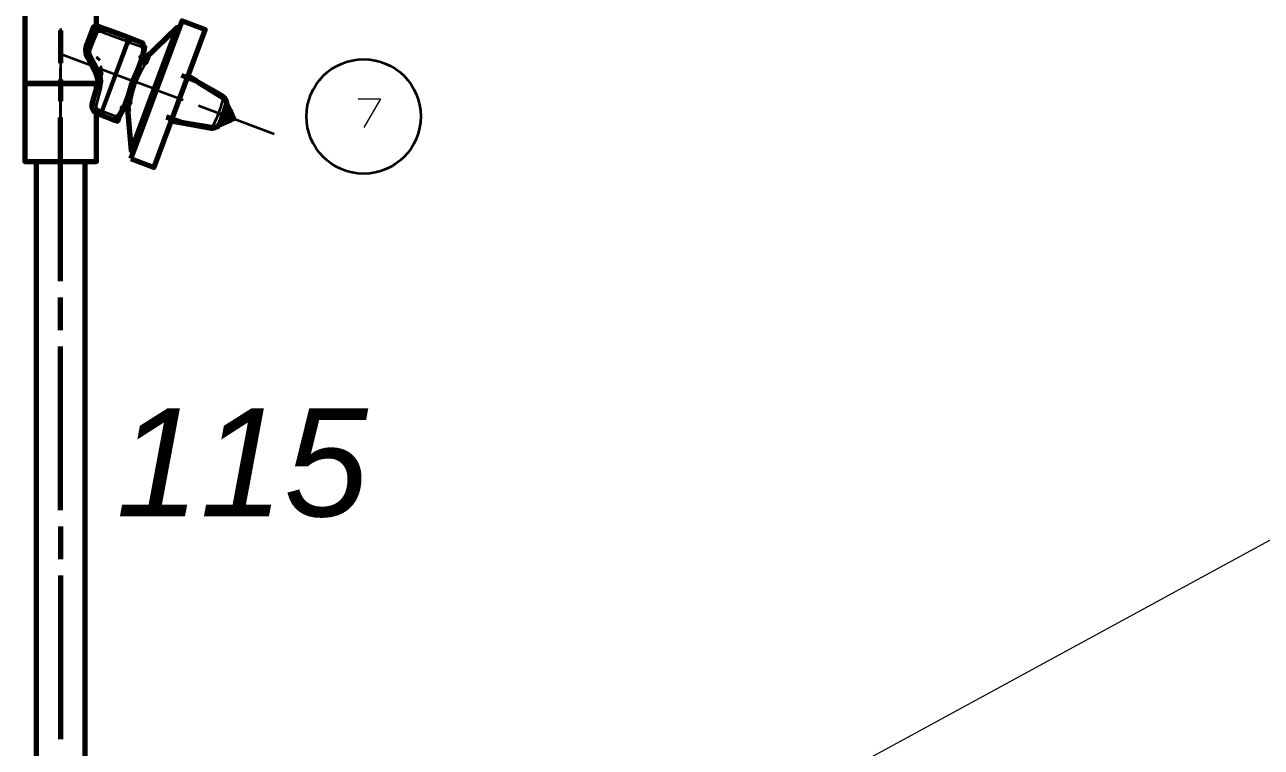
# Model space of a CAD drawing. Header units: millimetres. Extents: x 0 to 174, y 0 to 33.
# Drawn here: x 33.839 to 36.818, y 9.532 to 11.272 of the extents above; entities that cross this region are included whole.
import ezdxf

# ---------------------------------------------------------------- set-up
doc = ezdxf.new("R2010")
doc.units = ezdxf.units.MM
doc.layers.add('PDF2_문자', color=7, linetype='Continuous')
doc.layers.add('PDF2_형상', color=157, linetype='Continuous', true_color=0x405f80)
doc.styles.add('PDF LucidaHandwriting Italic', font='ariali.ttf')

msp = doc.modelspace()

# ---------------------------------------------------------------- linework, layer by layer
at = {"layer": 'PDF2_형상', "lineweight": 70}
for points in [[(34.0118, 11.2668), (34.0118, 11.3161), (33.8386, 11.3161), (33.8386, 11.1304), (33.8386, 10.9421), (34.0118, 10.9421), (34.0118, 11.0569)], [(34.0649, 11.0468), (34.0621, 11.0393), (34.0528, 11.0428), (34.0193, 11.0553), (34.0133, 11.0575), (34.0056, 11.0628), (34.0011, 11.0713), (34.0014, 11.0808), (34.0137, 11.1256), (34.016, 11.1362), (34.0167, 11.1435), (34.0174, 11.1576), (34.0193, 11.1571), (34.0217, 11.156), (34.0219, 11.1558), (34.0219, 11.1557), (34.0219, 11.1556), (34.0199, 11.1478), (34.0178, 11.1403), (34.0157, 11.1329), (34.0147, 11.1293), (34.0144, 11.1283), (34.0137, 11.1256), (34.015, 11.1328), (34.0149, 11.1401), (34.0133, 11.1474), (34.0106, 11.154), (33.9903, 11.1925), (33.9882, 11.1972), (33.9883, 11.1975), (33.9883, 11.1978), (33.989, 11.1993), (33.99, 11.2021), (33.9972, 11.221), (34.0058, 11.2436), (33.9972, 11.221), (33.99, 11.2021), (33.989, 11.1993), (33.9883, 11.1978), (33.9883, 11.1975), (33.9882, 11.1972), (33.9864, 11.2039), (33.9857, 11.2107), (33.9864, 11.2176), (33.9882, 11.2243), (34.0033, 11.265), (34.0076, 11.2675), (34.0143, 11.2664), (34.015, 11.2682), (34.0276, 11.2635), (34.0331, 11.2614), (34.0274, 11.2628)], [(34.0143, 11.2664), (34.0203, 11.2654), (34.0276, 11.2635), (34.0274, 11.2628), (34.0242, 11.2544)], [(34.0203, 11.2654), (34.02, 11.2642), (34.0186, 11.2558)], [(34.0196, 11.2612), (34.0235, 11.2626), (34.0274, 11.2628), (34.0283, 11.2622), (34.0294, 11.2621)], [(34.0951, 10.9686), (34.1504, 11.1171), (34.2057, 11.2654)], [(34.2111, 11.2635), (34.2057, 11.2654), (34.1279, 11.1897)], [(34.0117, 11.259), (34.0124, 11.2608)], [(34.1215, 11.1874), (34.1214, 11.1857), (34.1232, 11.1826), (34.1254, 11.1812), (34.1278, 11.1808), (34.1311, 11.1818), (34.1328, 11.186), (34.1296, 11.1849), (34.1258, 11.186), (34.1233, 11.1886), (34.1229, 11.1901), (34.1232, 11.1918), (34.1236, 11.1933), (34.1281, 11.2175), (34.1279, 11.2175), (34.1279, 11.2174), (34.1276, 11.2174), (34.125, 11.2174), (34.1231, 11.2176), (34.1239, 11.2207), (34.1239, 11.2258), (34.1219, 11.2283), (34.0885, 11.2408), (34.0331, 11.2614)], [(34.0168, 11.1918), (34.0165, 11.1915), (34.0131, 11.1874)], [(34.135, 11.1967), (34.1349, 11.1961), (34.1335, 11.1885), (34.1303, 11.1871), (34.1267, 11.1876), (34.1242, 11.1901), (34.1236, 11.1933), (34.12, 11.1933), (34.1186, 11.1935), (34.1232, 11.1918), (34.1215, 11.1874), (34.1097, 11.1625), (34.0986, 11.1364), (34.1068, 11.1333)], [(34.1251, 11.2018), (34.1251, 11.2), (34.125, 11.2), (34.1249, 11.1992), (34.1235, 11.1924)], [(34.0249, 11.166), (34.024, 11.1661), (34.0192, 11.1675)], [(34.2567, 11.1332), (34.3158, 11.0968), (34.3161, 11.0981), (34.3161, 11.0985), (34.316, 11.0987), (34.316, 11.0989), (34.289, 11.1146), (34.2624, 11.1303), (34.2567, 11.1332), (34.2364, 11.1412), (34.2163, 11.1493)], [(34.2542, 11.1351), (34.2383, 11.1444), (34.2354, 11.1461)], [(34.0118, 11.1186), (34.0118, 11.1304), (33.8386, 11.1304), (34.0118, 11.1304)], [(34.0986, 11.1364), (34.0899, 11.1093), (34.0826, 11.0828), (34.0776, 11.0696), (34.08, 11.0724), (34.0838, 11.0731), (34.0872, 11.0713), (34.0889, 11.0679), (34.0878, 11.0656), (34.0869, 11.0642)], [(34.0826, 11.0828), (34.0833, 11.084), (34.0847, 11.0849), (34.0883, 11.0851), (34.0918, 11.0835), (34.0929, 11.0822), (34.0936, 11.0807)], [(34.2875, 11.0225), (34.2897, 11.0222), (34.2899, 11.0224), (34.29, 11.0228), (34.2904, 11.024), (34.2976, 11.0247), (34.3019, 11.0265), (34.3065, 11.0303), (34.3093, 11.0349), (34.3118, 11.0418), (34.3132, 11.0456), (34.3147, 11.0494), (34.3149, 11.051), (34.3146, 11.0543), (34.3147, 11.0556), (34.315, 11.0561), (34.3157, 11.0572), (34.3181, 11.0596), (34.3189, 11.0607), (34.3217, 11.0685), (34.3243, 11.0753), (34.3256, 11.0814), (34.3247, 11.0876), (34.3226, 11.0922), (34.3178, 11.0976), (34.3178, 11.0975), (34.3178, 11.0974), (34.3178, 11.0971), (34.3172, 11.096), (34.3158, 11.0968)], [(34.316, 11.0987), (34.3178, 11.0976)], [(34.3171, 11.096), (34.3201, 11.0933), (34.3225, 11.0901), (34.3242, 11.0865), (34.3251, 11.0826), (34.3251, 11.0787), (34.3243, 11.0753)], [(34.0646, 11.0469), (34.0626, 11.0489), (34.0607, 11.0501), (34.059, 11.0468), (34.0558, 11.0433), (34.0538, 11.0426), (34.0528, 11.0428), (34.0561, 11.0422), (34.0594, 11.0428), (34.0624, 11.0444), (34.0646, 11.0469), (34.0769, 11.0682), (34.0796, 11.0704), (34.0832, 11.0708), (34.0862, 11.0689), (34.0878, 11.0656)], [(34.0772, 11.0681), (34.076, 11.0665)], [(34.0774, 11.0688), (34.0771, 11.0681), (34.0771, 11.0679), (34.0772, 11.0679)], [(34.0865, 11.0686), (34.0951, 10.9686), (34.1006, 10.9667)], [(34.3254, 11.0807), (34.3304, 11.0701), (34.3326, 11.0656), (34.3349, 11.061), (34.3369, 11.0567), (34.3387, 11.0531), (34.3385, 11.0535), (34.336, 11.0558), (34.3322, 11.0575), (34.3269, 11.0583), (34.319, 11.0612)], [(34.3269, 11.0583), (34.329, 11.0567), (34.33, 11.0539), (34.3296, 11.0507)], [(34.1792, 11.0496), (34.1997, 11.0425), (34.2201, 11.0354), (34.2264, 11.0339)], [(34.1957, 11.0394), (34.2171, 11.0356), (34.2264, 11.0339), (34.2875, 11.0226), (34.2876, 11.0226), (34.2879, 11.0228), (34.2882, 11.0231), (34.2888, 11.0242), (34.2201, 11.0354)], [(34.3064, 11.0297), (34.3093, 11.0349), (34.3074, 11.0311), (34.3046, 11.0278), (34.3014, 11.0253), (34.2976, 11.0235), (34.2936, 11.0225), (34.2897, 11.0224)], [(34.3067, 11.0301), (34.3172, 11.0347), (34.3329, 11.0415), (34.3347, 11.0424), (34.3422, 11.0456), (34.3387, 11.0531)], [(34.3144, 11.049), (34.3225, 11.046), (34.3269, 11.0432), (34.3308, 11.0419), (34.3343, 11.0422), (34.3347, 11.0424)], [(34.2888, 11.0242), (34.2904, 11.024)], [(33.8661, 10.9421), (33.8661, 9.2925)], [(33.9842, 9.2925), (33.9842, 10.9421)]]:
    msp.add_lwpolyline(points, dxfattribs=at)
at = {"layer": 'PDF2_형상', "color": 18, "lineweight": 35, "true_color": 0x260000}
for points in [[(33.9251, 11.2626), (33.9251, 11.1839)], [(33.9251, 11.2056), (33.9251, 11.2583), (33.9251, 11.115)], [(33.9251, 11.2576), (33.9251, 11.179)], [(34.1097, 11.1322), (33.9274, 11.2001)], [(33.9251, 11.0874), (33.9251, 11.1661)], [(33.9251, 11.1446), (33.9251, 11.0024), (33.9251, 11.1396)], [(34.1467, 11.1185), (34.2204, 11.091)], [(33.9251, 11.0756), (33.9251, 10.9969)], [(34.2574, 11.0772), (34.4397, 11.0093)], [(33.9251, 10.6543), (33.9251, 11.0481)], [(33.9251, 10.9575), (33.9251, 10.8142)], [(33.9251, 10.5362), (33.9251, 10.615)], [(33.9251, 10.1032), (33.9251, 10.4968)], [(33.9251, 10.0638), (33.9251, 9.985)], [(33.9251, 9.9457), (33.9251, 9.5519)]]:
    msp.add_lwpolyline(points, dxfattribs=at)
at = {"layer": 'PDF2_형상', "lineweight": 70}
for points in [[(34.0108, 11.2571), (34.0076, 11.2675), (34.005, 11.2669), (34.0033, 11.265), (34.0035, 11.2649)], [(34.0058, 11.2436), (34.0108, 11.2571), (34.0143, 11.2664), (34.0108, 11.2571)], [(34.094, 10.949), (34.1493, 10.9283), (34.2731, 11.2604), (34.2176, 11.2811)], [(34.085, 11.2318), (34.0885, 11.2408), (34.0893, 11.2403), (34.0904, 11.2383), (34.0906, 11.2336), (34.0896, 11.23)], [(34.0272, 11.0626), (34.0267, 11.0611), (34.0235, 11.0567), (34.0213, 11.0553), (34.0203, 11.0551), (34.0193, 11.0553), (34.0196, 11.056), (34.0226, 11.0643)], [(34.0769, 11.0681), (34.0769, 11.0682), (34.0769, 11.0683), (34.0761, 11.0692), (34.0731, 11.0714), (34.0764, 11.0701), (34.0776, 11.0696)]]:
    msp.add_lwpolyline(points, close=True, dxfattribs=at)
at = {"layer": 'PDF2_형상', "color": 3, "lineweight": 70}
for points in [[(33.9251, 11.2576), (33.9251, 11.179)], [(33.9251, 11.1396), (33.9251, 11.1304), (33.9251, 11.0874)], [(33.9251, 10.6543), (33.9251, 11.0481)], [(33.9251, 10.5362), (33.9251, 10.615)], [(33.9251, 10.1032), (33.9251, 10.4968)], [(33.9251, 10.0638), (33.9251, 9.985)], [(33.9251, 9.9457), (33.9251, 9.5519)]]:
    msp.add_lwpolyline(points, dxfattribs=at)
at = {"layer": 'PDF2_형상', "lineweight": 35}
for points in [[(33.9989, 11.1971), (33.9961, 11.2047), (33.9956, 11.2129), (33.9972, 11.2208), (34.0058, 11.2436), (34.0108, 11.2571), (34.0186, 11.2558), (34.0242, 11.2544), (34.0297, 11.2524)], [(34.0108, 11.2571), (34.0108, 11.2571)], [(34.0113, 11.2582), (34.0176, 11.2558), (34.0196, 11.2551), (34.02, 11.255), (34.0203, 11.2549)], [(34.0331, 11.2614), (34.0297, 11.2524), (34.085, 11.2318), (34.0226, 11.0643), (34.0167, 11.0665), (34.0137, 11.0587), (34.0133, 11.0575)], [(33.9882, 11.2243), (33.9889, 11.224), (33.9972, 11.221), (33.9972, 11.2208)], [(34.0106, 11.154), (34.0113, 11.1544), (34.0192, 11.1586), (33.9989, 11.1971), (33.9914, 11.1932), (33.9903, 11.1925)], [(34.1558, 11.115), (34.1504, 11.1171), (34.1068, 11.1333), (34.1143, 11.1504), (34.1232, 11.1668), (34.1312, 11.1817)], [(34.1328, 11.186), (34.1335, 11.1885)], [(34.0231, 11.1231), (34.0249, 11.1351), (34.0235, 11.1472), (34.0192, 11.1586)], [(34.2297, 11.1442), (34.2542, 11.1351)], [(34.231, 11.1478), (34.2354, 11.1461)], [(34.0137, 11.1256), (34.014, 11.1256), (34.0144, 11.1254), (34.0164, 11.1249), (34.0231, 11.1231), (34.0107, 11.0782), (34.0021, 11.0807), (34.0014, 11.0808)], [(34.0889, 11.0679), (34.0936, 11.0807), (34.0994, 11.1078), (34.1028, 11.1207), (34.1068, 11.1333)], [(34.3171, 11.096), (34.3101, 11.0724), (34.3004, 11.0464), (34.2904, 11.024)], [(34.0107, 11.0782), (34.0104, 11.0765), (34.0104, 11.0747), (34.0108, 11.0726), (34.0114, 11.0713), (34.0125, 11.0696), (34.0136, 11.0685), (34.0153, 11.0672), (34.0167, 11.0665)], [(34.3147, 11.0556), (34.3293, 11.0501), (34.3326, 11.0474), (34.3338, 11.0451), (34.3343, 11.0422)], [(34.315, 11.0561), (34.3296, 11.0507), (34.3338, 11.0506), (34.3385, 11.0535)], [(34.3215, 11.0678), (34.3222, 11.0663), (34.3211, 11.0667)], [(34.3304, 11.0701), (34.3293, 11.0697), (34.3222, 11.0663), (34.3322, 11.0575)], [(34.1957, 11.0394), (34.1913, 11.0411)], [(34.2171, 11.0356), (34.1926, 11.0446)], [(34.3121, 11.0424), (34.3136, 11.0431), (34.3125, 11.0435)], [(34.3269, 11.0432), (34.3136, 11.0431), (34.3172, 11.0347)], [(34.3293, 11.0501), (34.3276, 11.0474), (34.3251, 11.046), (34.3225, 11.046)]]:
    msp.add_lwpolyline(points, dxfattribs=at)
msp.add_lwpolyline([(34.0731, 11.0714), (34.0607, 11.0501), (34.0272, 11.0626), (34.0896, 11.23), (34.1231, 11.2176), (34.1186, 11.1935)], close=True, dxfattribs=at)
at = {"layer": 'PDF2_형상', "color": 18, "lineweight": 13, "true_color": 0x260000}
msp.add_lwpolyline([(34.6422, 11.0935), (34.6956, 11.0935), (34.6556, 11.0246)], dxfattribs=at)
at = {"layer": 'PDF2_형상', "color": 7, "lineweight": 13}
msp.add_lwpolyline([(35.0129, 9.0378), (38.2186, 10.7814), (39.4192, 9.06)], dxfattribs=at)
at = {"layer": 'PDF2_형상', "color": 18, "lineweight": 35, "true_color": 0x260000}
msp.add_circle((34.6552, 11.0509), 0.1378, dxfattribs=at)

# ---------------------------------------------------------------- texts
at = {"layer": 'PDF2_문자', "insert": (34.0585, 10.2165), "char_height": 0.2605, "attachment_point": 4, "style": 'PDF LucidaHandwriting Italic'}
msp.add_mtext('115', dxfattribs=at)

doc.saveas('drawing.dxf')
